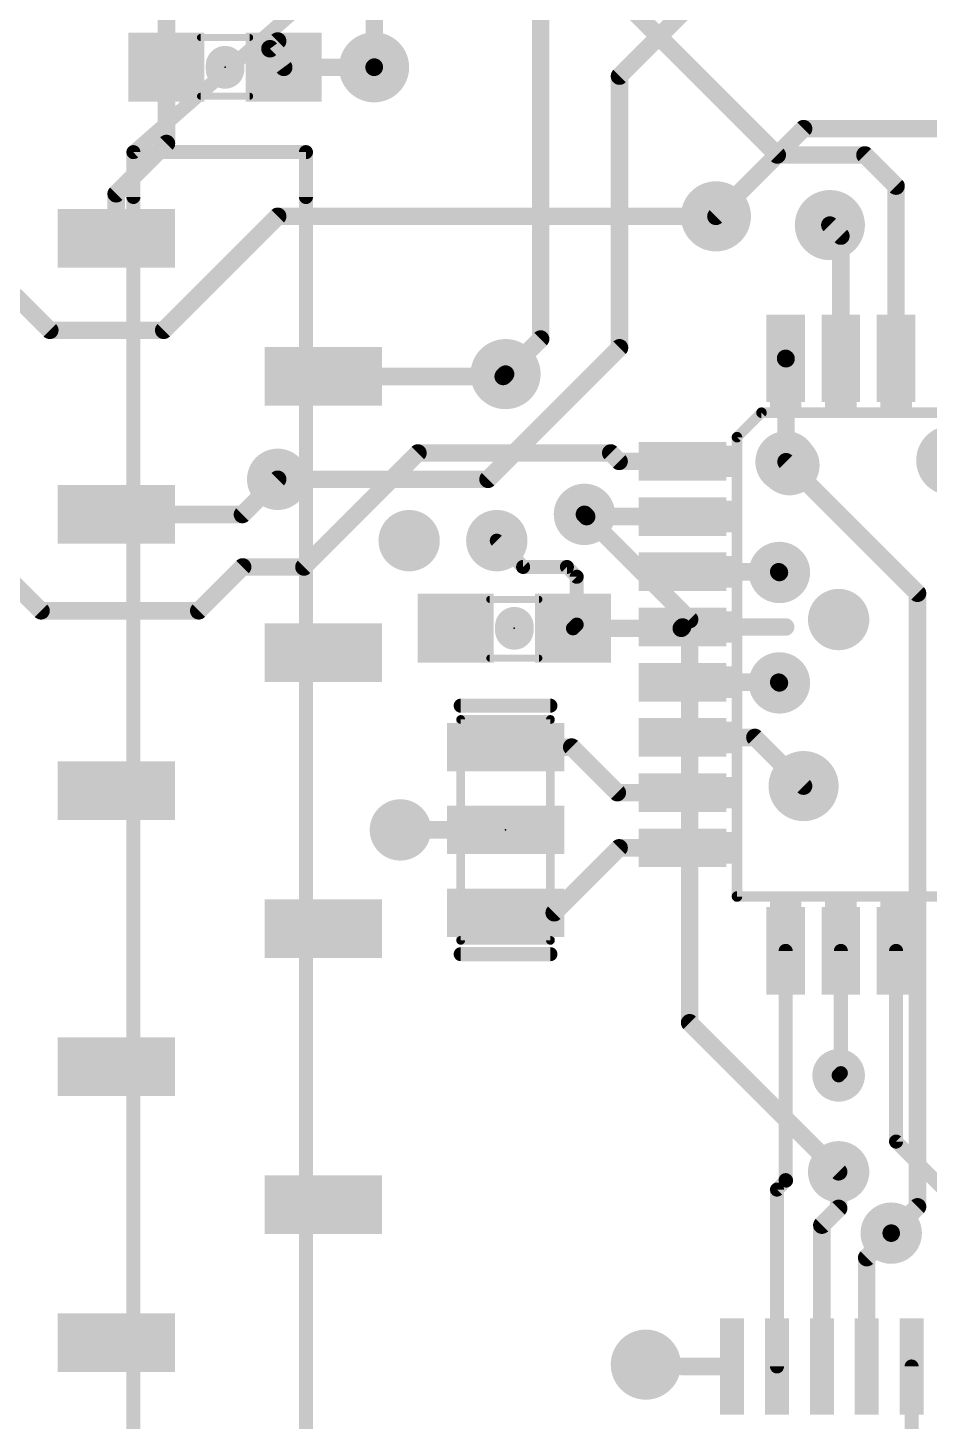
# Model space of a CAD drawing. Extents: x -27 to 95, y -17 to 50.
# Drawn here: x 33.21 to 46.27, y 18.1 to 38.29 of the extents above; entities that cross this region are included whole.
import ezdxf

# ---------------------------------------------------------------- set-up
doc = ezdxf.new("R2010")
doc.units = 0
for name, color, linetype in [('1', 12, 'CONTINUOUS'), ('16', 132, 'CONTINUOUS'), ('18', 110, 'CONTINUOUS'), ('21', 41, 'CONTINUOUS'), ('23', 53, 'CONTINUOUS'), ('51', 53, 'CONTINUOUS')]:
    doc.layers.add(name, color=color, linetype=linetype)

# ---------------------------------------------------------------- blocks, each defined once
blk = doc.blocks.new('RECT')
blk.add_solid([(-0.5, -0.5), (0.5, -0.5), (-0.5, 0.5), (0.5, 0.5)])
blk = doc.blocks.new('ROUNDV')
at = {"const_width": 0.5}
blk.add_lwpolyline([(0, -0.25, 1), (0, 0.25, 1), (0, -0.25)], format="xyb", dxfattribs=at)

msp = doc.modelspace()

# ---------------------------------------------------------------- linework, layer by layer
at = {"layer": '1'}
for points, const_width in [([(38.23, 40.132), (38.23, 37.722)], 0.254), ([(40.64, 39.878), (44.069, 36.449)], 0.254), ([(35.218, 37.719), (35.218, 38.774)], 0.254), ([(36.718, 37.988), (36.83, 38.1)], 0.254), ([(36.918, 37.719), (36.718, 37.988)], 0.254), ([(35.218, 37.719), (35.218, 36.615)], 0.254), ([(36.918, 37.719), (38.227, 37.719)], 0.254), ([(38.23, 37.722), (38.227, 37.719)], 0.254), ([(35.218, 36.615), (34.49, 35.887)], 0.254), ([(44.069, 36.449), (45.339, 36.449)], 0.254), ([(45.339, 36.449), (45.79, 35.998)], 0.254), ([(34.49, 35.24), (34.49, 35.887)], 0.254), ([(45.79, 33.5026), (45.79, 35.998)], 0.254), ([(36.83, 35.56), (35.179, 33.909)], 0.254), ([(43.18, 35.56), (36.83, 35.56)], 0.254), ([(44.99, 35.274), (44.831, 35.433)], 0.254), ([(44.99, 33.5026), (44.99, 35.274)], 0.254), ([(33.528, 33.909), (33.02, 34.417)], 0.254), ([(35.179, 33.909), (33.528, 33.909)], 0.254), ([(44.196, 33.4966), (44.19, 33.5026)], 0.254), ([(44.196, 32.004), (44.196, 33.4966)], 0.254), ([(37.49, 33.24), (40.098, 33.24)], 0.254), ([(40.098, 33.24), (40.132, 33.274)], 0.254), ([(38.862, 32.131), (37.211, 30.48)], 0.254), ([(41.656, 32.131), (38.862, 32.131)], 0.254), ([(41.777, 32.01), (41.656, 32.131)], 0.254), ([(42.6974, 32.01), (41.777, 32.01)], 0.254), ([(36.32, 31.24), (36.83, 31.75)], 0.254), ([(34.49, 31.24), (36.32, 31.24)], 0.254), ([(41.307, 31.21), (41.275, 31.242)], 0.254), ([(42.6974, 31.21), (41.307, 31.21)], 0.254), ([(40.386, 30.48), (40.005, 30.861)], 0.2032), ([(33.401, 29.845), (32.512, 30.734)], 0.254), ([(36.322, 30.48), (35.687, 29.845)], 0.254), ([(37.211, 30.48), (36.322, 30.48)], 0.254), ([(41.021, 30.48), (40.386, 30.48)], 0.2032), ([(41.163, 30.338), (41.021, 30.48)], 0.2032), ([(42.6974, 30.41), (44.09, 30.41)], 0.254), ([(44.09, 30.41), (44.1, 30.4)], 0.254), ([(41.163, 30.338), (41.163, 29.645)], 0.2032), ([(35.687, 29.845), (33.401, 29.845)], 0.254), ([(41.109, 29.591), (42.6784, 29.591)], 0.254), ([(41.163, 29.645), (41.109, 29.591)], 0.2032), ([(42.6784, 29.591), (42.6974, 29.61)], 0.254), ([(42.6974, 29.61), (44.19, 29.61)], 0.254), ([(42.6974, 28.81), (44.09, 28.81)], 0.254), ([(44.09, 28.81), (44.1, 28.8)], 0.254), ([(42.6974, 28.01), (43.745, 28.01)], 0.254), ([(43.745, 28.01), (44.45, 27.305)], 0.254), ([(40.132, 27.87), (41.091, 27.87)], 0.254), ([(41.091, 27.87), (41.751, 27.21)], 0.254), ([(42.6974, 27.21), (41.751, 27.21)], 0.254), ([(40.132, 26.67), (38.608, 26.67)], 0.254), ([(40.837, 25.47), (41.777, 26.41)], 0.254), ([(42.6974, 26.41), (41.777, 26.41)], 0.254), ([(40.132, 25.47), (40.837, 25.47)], 0.254), ([(44.19, 24.9174), (44.19, 21.596)], 0.2032), ([(44.99, 24.9174), (44.99, 23.146)], 0.2032), ([(45.79, 24.9174), (45.79, 22.155)], 0.2032), ([(44.99, 23.146), (44.958, 23.114)], 0.2032), ([(46.482, 21.463), (45.79, 22.155)], 0.2032), ([(44.958, 21.717), (44.958, 21.187)], 0.254), ([(44.065, 21.459), (44.196, 21.59)], 0.2032), ([(44.19, 21.596), (44.196, 21.59)], 0.2032), ([(44.065, 18.896), (44.065, 21.459)], 0.2032), ([(44.958, 21.187), (44.715, 20.944)], 0.254), ([(44.715, 18.896), (44.715, 20.944)], 0.254), ([(45.365, 20.473), (45.72, 20.828)], 0.254), ([(45.365, 18.896), (45.365, 20.473)], 0.254), ([(42.699, 18.896), (42.164, 18.923)], 0.254), ([(43.415, 18.896), (42.699, 18.896)], 0.254), ([(46.015, 18.896), (46.015, 17.694)], 0.2032)]:
    msp.add_lwpolyline(points, dxfattribs=dict(at, const_width=const_width))
for points, const_width in [([(36.8749, 38.0551, 1), (36.7851, 38.1449)], 0.127), ([(36.769, 38.0259, 1), (36.667, 37.9501)], 0.127), ([(36.6731, 38.0329, 1), (36.7629, 37.9431)], 0.127), ([(35.2815, 37.719, 1), (35.1545, 37.719)], 0.127), ([(35.1545, 37.719, 1), (35.2815, 37.719)], 0.127), ([(36.918, 37.7825, 1), (36.918, 37.6555)], 0.127), ([(36.867, 37.6811, 1), (36.969, 37.7569)], 0.127), ([(38.1821, 37.7639, 1), (38.2719, 37.6741)], 0.127), ([(38.1665, 37.722, 1), (38.2935, 37.722)], 0.127), ([(38.2749, 37.6771, 1), (38.1851, 37.7669)], 0.127), ([(38.227, 37.6555, 1), (38.227, 37.7825)], 0.127), ([(35.2629, 36.5701, 1), (35.1731, 36.6599)], 0.127), ([(35.1545, 36.615, 1), (35.2815, 36.615)], 0.127), ([(44.069, 36.5125, 1), (44.069, 36.3855)], 0.127), ([(44.0241, 36.4041, 1), (44.1139, 36.4939)], 0.127), ([(45.3839, 36.4939, 1), (45.2941, 36.4041)], 0.127), ([(45.339, 36.3855, 1), (45.339, 36.5125)], 0.127), ([(34.5535, 35.887, 1), (34.4265, 35.887)], 0.127), ([(34.4451, 35.9319, 1), (34.5349, 35.8421)], 0.127), ([(45.8535, 35.998, 1), (45.7265, 35.998)], 0.127), ([(45.7451, 35.9531, 1), (45.8349, 36.0429)], 0.127), ([(36.83, 35.6235, 1), (36.83, 35.4965)], 0.127), ([(36.8749, 35.5151, 1), (36.7851, 35.6049)], 0.127), ([(43.18, 35.4965, 1), (43.18, 35.6235)], 0.127), ([(44.8759, 35.4779, 1), (44.7861, 35.3881)], 0.127), ([(45.0535, 35.274, 1), (44.9265, 35.274)], 0.127), ([(44.9451, 35.2291, 1), (45.0349, 35.3189)], 0.127), ([(34.4265, 35.24, 1), (34.5535, 35.24)], 0.127), ([(33.528, 33.9725, 1), (33.528, 33.8455)], 0.127), ([(33.4831, 33.8641, 1), (33.5729, 33.9539)], 0.127), ([(35.1341, 33.9539, 1), (35.2239, 33.8641)], 0.127), ([(35.179, 33.8455, 1), (35.179, 33.9725)], 0.127), ([(44.2349, 33.5475, 1), (44.1451, 33.4577)], 0.127), ([(44.2595, 33.4966, 1), (44.1325, 33.4966)], 0.127), ([(44.1511, 33.4517, 1), (44.2409, 33.5415)], 0.127), ([(44.9265, 33.5026, 1), (45.0535, 33.5026)], 0.127), ([(45.7265, 33.5026, 1), (45.8535, 33.5026)], 0.127), ([(37.49, 33.3035, 1), (37.49, 33.1765)], 0.127), ([(40.0531, 33.2849, 1), (40.1429, 33.1951)], 0.127), ([(40.1769, 33.2291, 1), (40.0871, 33.3189)], 0.127), ([(40.098, 33.1765, 1), (40.098, 33.3035)], 0.127), ([(38.862, 32.1945, 1), (38.862, 32.0675)], 0.127), ([(38.9069, 32.0861, 1), (38.8171, 32.1759)], 0.127), ([(41.7009, 32.1759, 1), (41.6111, 32.0861)], 0.127), ([(41.656, 32.0675, 1), (41.656, 32.1945)], 0.127), ([(41.777, 32.0735, 1), (41.777, 31.9465)], 0.127), ([(41.7321, 31.9651, 1), (41.8219, 32.0549)], 0.127), ([(42.6974, 31.9465, 1), (42.6974, 32.0735)], 0.127), ([(44.1325, 32.004, 1), (44.2595, 32.004)], 0.127), ([(36.8749, 31.7051, 1), (36.7851, 31.7949)], 0.127), ([(34.49, 31.3035, 1), (34.49, 31.1765)], 0.127), ([(36.2751, 31.2849, 1), (36.3649, 31.1951)], 0.127), ([(36.32, 31.1765, 1), (36.32, 31.3035)], 0.127), ([(41.3199, 31.2869, 1), (41.2301, 31.1971)], 0.127), ([(41.307, 31.2735, 1), (41.307, 31.1465)], 0.127), ([(41.2621, 31.1651, 1), (41.3519, 31.2549)], 0.127), ([(42.6974, 31.1465, 1), (42.6974, 31.2735)], 0.127), ([(40.0409, 30.8969, 1), (39.9691, 30.8251)], 0.1016), ([(36.322, 30.5435, 1), (36.322, 30.4165)], 0.127), ([(36.3669, 30.4351, 1), (36.2771, 30.5249)], 0.127), ([(37.1661, 30.5249, 1), (37.2559, 30.4351)], 0.127), ([(37.211, 30.4165, 1), (37.211, 30.5435)], 0.127), ([(40.386, 30.5308, 1), (40.386, 30.4292)], 0.1016), ([(40.3501, 30.4441, 1), (40.4219, 30.5159)], 0.1016), ([(41.0569, 30.5159, 1), (40.9851, 30.4441)], 0.1016), ([(41.021, 30.4292, 1), (41.021, 30.5308)], 0.1016), ([(42.6974, 30.4735, 1), (42.6974, 30.3465)], 0.127), ([(44.1349, 30.4549, 1), (44.0451, 30.3651)], 0.127), ([(44.0551, 30.3551, 1), (44.1449, 30.4449)], 0.127), ([(44.09, 30.3465, 1), (44.09, 30.4735)], 0.127), ([(41.2138, 30.338, 1), (41.1122, 30.338)], 0.1016), ([(41.1271, 30.3021, 1), (41.1989, 30.3739)], 0.1016), ([(33.401, 29.9085, 1), (33.401, 29.7815)], 0.127), ([(33.3561, 29.8001, 1), (33.4459, 29.8899)], 0.127), ([(35.6421, 29.8899, 1), (35.7319, 29.8001)], 0.127), ([(35.687, 29.7815, 1), (35.687, 29.9085)], 0.127), ([(41.109, 29.6545, 1), (41.109, 29.5275)], 0.127), ([(41.0731, 29.6269, 1), (41.1449, 29.5551)], 0.1016), ([(41.1122, 29.645, 1), (41.2138, 29.645)], 0.1016), ([(41.1989, 29.6091, 1), (41.1271, 29.6809)], 0.1016), ([(42.6335, 29.6359, 1), (42.7233, 29.5461)], 0.127), ([(42.6974, 29.6735, 1), (42.6974, 29.5465)], 0.127), ([(42.7423, 29.5651, 1), (42.6525, 29.6549)], 0.127), ([(42.6784, 29.5275, 1), (42.6784, 29.6545)], 0.127), ([(44.19, 29.5465, 1), (44.19, 29.6735)], 0.127), ([(42.6974, 28.8735, 1), (42.6974, 28.7465)], 0.127), ([(44.1349, 28.8549, 1), (44.0451, 28.7651)], 0.127), ([(44.0551, 28.7551, 1), (44.1449, 28.8449)], 0.127), ([(44.09, 28.7465, 1), (44.09, 28.8735)], 0.127), ([(42.6974, 28.0735, 1), (42.6974, 27.9465)], 0.127), ([(43.7899, 28.0549, 1), (43.7001, 27.9651)], 0.127), ([(43.745, 27.9465, 1), (43.745, 28.0735)], 0.127), ([(40.132, 27.9335, 1), (40.132, 27.8065)], 0.127), ([(41.1359, 27.9149, 1), (41.0461, 27.8251)], 0.127), ([(41.091, 27.8065, 1), (41.091, 27.9335)], 0.127), ([(41.751, 27.2735, 1), (41.751, 27.1465)], 0.127), ([(41.7061, 27.1651, 1), (41.7959, 27.2549)], 0.127), ([(42.6974, 27.1465, 1), (42.6974, 27.2735)], 0.127), ([(44.4051, 27.2601, 1), (44.4949, 27.3499)], 0.127), ([(38.608, 26.7335, 1), (38.608, 26.6065)], 0.127), ([(40.132, 26.6065, 1), (40.132, 26.7335)], 0.127), ([(41.777, 26.4735, 1), (41.777, 26.3465)], 0.127), ([(41.8219, 26.3651, 1), (41.7321, 26.4549)], 0.127), ([(42.6974, 26.3465, 1), (42.6974, 26.4735)], 0.127), ([(40.132, 25.5335, 1), (40.132, 25.4065)], 0.127), ([(40.7921, 25.5149, 1), (40.8819, 25.4251)], 0.127), ([(40.837, 25.4065, 1), (40.837, 25.5335)], 0.127), ([(44.2408, 24.9174, 1), (44.1392, 24.9174)], 0.1016), ([(45.0408, 24.9174, 1), (44.9392, 24.9174)], 0.1016), ([(45.8408, 24.9174, 1), (45.7392, 24.9174)], 0.1016), ([(45.0259, 23.1101, 1), (44.9541, 23.1819)], 0.1016), ([(44.9221, 23.1499, 1), (44.9939, 23.0781)], 0.1016), ([(44.9392, 23.146, 1), (45.0408, 23.146)], 0.1016), ([(45.8259, 22.1909, 1), (45.7541, 22.1191)], 0.1016), ([(45.7392, 22.155, 1), (45.8408, 22.155)], 0.1016), ([(45.0215, 21.717, 1), (44.8945, 21.717)], 0.127), ([(44.2259, 21.6319, 1), (44.1541, 21.5601)], 0.1016), ([(44.1392, 21.596, 1), (44.2408, 21.596)], 0.1016), ([(44.2319, 21.5541, 1), (44.1601, 21.6259)], 0.1016), ([(44.1601, 21.5541, 1), (44.2319, 21.6259)], 0.1016), ([(44.1158, 21.459, 1), (44.0142, 21.459)], 0.1016), ([(44.0291, 21.4949, 1), (44.1009, 21.4231)], 0.1016), ([(44.8945, 21.187, 1), (45.0215, 21.187)], 0.127), ([(45.0029, 21.1421, 1), (44.9131, 21.2319)], 0.127), ([(44.7785, 20.944, 1), (44.6515, 20.944)], 0.127), ([(44.6701, 20.9889, 1), (44.7599, 20.8991)], 0.127), ([(45.7649, 20.7831, 1), (45.6751, 20.8729)], 0.127), ([(45.4285, 20.473, 1), (45.3015, 20.473)], 0.127), ([(45.3201, 20.5179, 1), (45.4099, 20.4281)], 0.127), ([(42.1672, 18.9864, 1), (42.1608, 18.8596)], 0.127), ([(42.699, 18.9595, 1), (42.699, 18.8325)], 0.127), ([(42.6958, 18.8326, 1), (42.7022, 18.9594)], 0.127), ([(43.415, 18.8325, 1), (43.415, 18.9595)], 0.127), ([(46.0658, 18.896, 1), (45.9642, 18.896)], 0.1016), ([(44.0142, 18.896, 1), (44.1158, 18.896)], 0.1016), ([(44.6515, 18.896, 1), (44.7785, 18.896)], 0.127), ([(45.3015, 18.896, 1), (45.4285, 18.896)], 0.127)]:
    msp.add_lwpolyline(points, format="xyb", dxfattribs=dict(at, const_width=const_width))
at = {"layer": '16', "const_width": 0.254}
for points in [[(40.64, 43.053), (40.64, 33.782)], [(43.561, 39.37), (41.783, 37.592)], [(41.783, 37.592), (41.783, 33.655)], [(44.45, 36.83), (43.18, 35.56)], [(46.99, 36.83), (44.45, 36.83)], [(41.783, 33.655), (39.878, 31.75)], [(40.64, 33.782), (40.132, 33.274)], [(46.101, 30.099), (44.196, 32.004)], [(39.878, 31.75), (36.83, 31.75)], [(41.275, 31.242), (42.799, 29.718)], [(46.101, 21.209), (46.101, 30.099)], [(42.799, 29.718), (42.799, 23.876)], [(42.799, 23.876), (44.958, 21.717)], [(45.72, 20.828), (46.101, 21.209)]]:
    msp.add_lwpolyline(points, dxfattribs=at)
at = {"layer": '16', "const_width": 0.127}
for points in [[(41.8465, 37.592, 1), (41.7195, 37.592)], [(41.7381, 37.6369, 1), (41.8279, 37.5471)], [(44.45, 36.8935, 1), (44.45, 36.7665)], [(44.4949, 36.7851, 1), (44.4051, 36.8749)], [(43.1351, 35.6049, 1), (43.2249, 35.5151)], [(40.5765, 33.782, 1), (40.7035, 33.782)], [(40.6849, 33.7371, 1), (40.5951, 33.8269)], [(41.7195, 33.655, 1), (41.8465, 33.655)], [(41.8279, 33.6101, 1), (41.7381, 33.6999)], [(40.0871, 33.3189, 1), (40.1769, 33.2291)], [(44.2409, 32.0489, 1), (44.1511, 31.9591)], [(36.83, 31.8135, 1), (36.83, 31.6865)], [(39.8331, 31.7949, 1), (39.9229, 31.7051)], [(39.878, 31.6865, 1), (39.878, 31.8135)], [(41.3199, 31.2869, 1), (41.2301, 31.1971)], [(46.1645, 30.099, 1), (46.0375, 30.099)], [(46.0561, 30.0541, 1), (46.1459, 30.1439)], [(42.8625, 29.718, 1), (42.7355, 29.718)], [(42.7541, 29.6731, 1), (42.8439, 29.7629)], [(42.8439, 23.9209, 1), (42.7541, 23.8311)], [(42.7355, 23.876, 1), (42.8625, 23.876)], [(44.9131, 21.6721, 1), (45.0029, 21.7619)], [(46.0375, 21.209, 1), (46.1645, 21.209)], [(46.1459, 21.1641, 1), (46.0561, 21.2539)], [(45.6751, 20.8729, 1), (45.7649, 20.7831)]]:
    msp.add_lwpolyline(points, format="xyb", dxfattribs=at)
at = {"layer": '21'}
for points, const_width in [([(34.74, 36.49), (41.99, 42.84)], 0.2032), ([(36.068, 37.7495), (36.068, 37.6885)], 0.5588), ([(37.24, 36.49), (34.74, 36.49)], 0.2032), ([(34.74, 36.49), (34.74, 35.84)], 0.2032), ([(37.24, 35.84), (37.24, 36.49)], 0.2032), ([(43.84, 32.715), (43.485, 32.36)], 0.1524), ([(43.84, 32.715), (50.495, 32.715)], 0.1524), ([(43.485, 25.705), (43.485, 32.36)], 0.1524), ([(40.259, 29.5605), (40.259, 29.6215)], 0.5588), ([(39.482, 28.47), (40.782, 28.47)], 0.2032), ([(50.495, 25.705), (43.485, 25.705)], 0.1524), ([(40.782, 24.87), (39.482, 24.87)], 0.2032)]:
    msp.add_lwpolyline(points, dxfattribs=dict(at, const_width=const_width))
for points, const_width in [([(36.2077, 37.7495, 1), (35.9283, 37.7495)], 0.2794), ([(35.9283, 37.6885, 1), (36.2077, 37.6885)], 0.2794), ([(34.74, 36.5408, 1), (34.74, 36.4392)], 0.1016), ([(34.7908, 36.49, 1), (34.6892, 36.49)], 0.1016), ([(34.7065, 36.5282, 1), (34.7735, 36.4518)], 0.1016), ([(37.2908, 36.49, 1), (37.1892, 36.49)], 0.1016), ([(37.24, 36.4392, 1), (37.24, 36.5408)], 0.1016), ([(34.6892, 35.84, 1), (34.7908, 35.84)], 0.1016), ([(37.1892, 35.84, 1), (37.2908, 35.84)], 0.1016), ([(43.84, 32.7531, 1), (43.84, 32.6769)], 0.0762), ([(43.8669, 32.6881, 1), (43.8131, 32.7419)], 0.0762), ([(43.5231, 32.36, 1), (43.4469, 32.36)], 0.0762), ([(43.4581, 32.3869, 1), (43.5119, 32.3331)], 0.0762), ([(44.2468, 31.594, 1), (44.2468, 32.3124, 1), (44.2468, 31.594)], 0.1524), ([(40.3987, 29.6215, 1), (40.1193, 29.6215)], 0.2794), ([(40.1193, 29.5605, 1), (40.3987, 29.5605)], 0.2794), ([(39.482, 28.5208, 1), (39.482, 28.4192)], 0.1016), ([(40.782, 28.4192, 1), (40.782, 28.5208)], 0.1016), ([(43.485, 25.7431, 1), (43.485, 25.6669)], 0.0762), ([(43.4469, 25.705, 1), (43.5231, 25.705)], 0.0762), ([(39.482, 24.9208, 1), (39.482, 24.8192)], 0.1016), ([(40.782, 24.8192, 1), (40.782, 24.9208)], 0.1016)]:
    msp.add_lwpolyline(points, format="xyb", dxfattribs=dict(at, const_width=const_width))
at = {"layer": '23'}
for p in [(36.068, 37.719), (40.259, 29.591), (40.132, 26.67)]:
    msp.add_point(p, dxfattribs=at)
at = {"layer": '51'}
for points, const_width in [([(35.712, 38.151), (36.424, 38.151)], 0.1016), ([(35.712, 37.3), (36.424, 37.3)], 0.1016), ([(34.74, 15.99), (34.74, 36.49)], 0.2032), ([(34.74, 36.49), (37.24, 36.49)], 0.2032), ([(37.24, 36.49), (37.24, 15.99)], 0.2032), ([(40.615, 30.01), (39.903, 30.01)], 0.1016), ([(40.615, 29.159), (39.903, 29.159)], 0.1016), ([(39.482, 25.07), (39.482, 28.27)], 0.127), ([(39.482, 28.27), (40.782, 28.27)], 0.127), ([(40.782, 28.27), (40.782, 25.07)], 0.127), ([(40.782, 25.07), (39.482, 25.07)], 0.127)]:
    msp.add_lwpolyline(points, dxfattribs=dict(at, const_width=const_width))
for points, const_width in [([(35.712, 38.1764, 1), (35.712, 38.1256)], 0.0508), ([(36.424, 38.1256, 1), (36.424, 38.1764)], 0.0508), ([(35.712, 37.3254, 1), (35.712, 37.2746)], 0.0508), ([(36.424, 37.2746, 1), (36.424, 37.3254)], 0.0508), ([(34.7908, 36.49, 1), (34.6892, 36.49)], 0.1016), ([(34.74, 36.5408, 1), (34.74, 36.4392)], 0.1016), ([(37.2908, 36.49, 1), (37.1892, 36.49)], 0.1016), ([(37.24, 36.4392, 1), (37.24, 36.5408)], 0.1016), ([(39.903, 30.0354, 1), (39.903, 29.9846)], 0.0508), ([(40.615, 29.9846, 1), (40.615, 30.0354)], 0.0508), ([(39.903, 29.1844, 1), (39.903, 29.1336)], 0.0508), ([(40.615, 29.1336, 1), (40.615, 29.1844)], 0.0508), ([(39.5138, 28.27, 1), (39.4502, 28.27)], 0.0635), ([(39.482, 28.3018, 1), (39.482, 28.2383)], 0.0635), ([(40.8138, 28.27, 1), (40.7503, 28.27)], 0.0635), ([(40.782, 28.2383, 1), (40.782, 28.3018)], 0.0635), ([(39.4502, 25.07, 1), (39.5138, 25.07)], 0.0635), ([(39.482, 25.1017, 1), (39.482, 25.0383)], 0.0635), ([(40.7503, 25.07, 1), (40.8138, 25.07)], 0.0635), ([(40.782, 25.0383, 1), (40.782, 25.1017)], 0.0635)]:
    msp.add_lwpolyline(points, format="xyb", dxfattribs=dict(at, const_width=const_width))

# ---------------------------------------------------------------- block references
at = {"layer": '1', "xscale": 1.1}
for p in [(35.218, 37.719), (36.918, 37.719)]:
    msp.add_blockref('RECT', p, dxfattribs=at)
at = {"layer": '1', "yscale": 1.7}
for p, xscale, rotation in [((34.49, 35.24), 0.85, 90), ((37.49, 33.24), 0.85, 90), ((34.49, 31.24), 0.85, 90), ((37.49, 29.24), 0.85, 90), ((40.132, 27.87), 0.7, 270), ((34.49, 27.24), 0.85, 90), ((40.132, 26.67), 0.7, 270), ((37.49, 25.24), 0.85, 90), ((40.132, 25.47), 0.7, 270), ((34.49, 23.24), 0.85, 90), ((37.49, 21.24), 0.85, 90), ((34.49, 19.24), 0.85, 90)]:
    msp.add_blockref('RECT', p, dxfattribs=dict(at, xscale=xscale, rotation=rotation))
at = {"layer": '1'}
for p, xscale, yscale in [((44.19, 33.5026), 0.5588, 1.27), ((44.99, 33.5026), 0.5588, 1.27), ((45.79, 33.5026), 0.5588, 1.27), ((42.6974, 32.01), 1.27, 0.5588), ((42.6974, 31.21), 1.27, 0.5588), ((42.6974, 30.41), 1.27, 0.5588), ((42.6974, 29.61), 1.27, 0.5588), ((42.6974, 28.81), 1.27, 0.5588), ((42.6974, 28.01), 1.27, 0.5588), ((42.6974, 27.21), 1.27, 0.5588), ((42.6974, 26.41), 1.27, 0.5588), ((44.19, 24.9174), 0.5588, 1.27), ((44.99, 24.9174), 0.5588, 1.27), ((45.79, 24.9174), 0.5588, 1.27), ((43.415, 18.896), 0.348, 1.397), ((44.065, 18.896), 0.348, 1.397), ((44.715, 18.896), 0.348, 1.397), ((45.365, 18.896), 0.348, 1.397), ((46.015, 18.896), 0.348, 1.397)]:
    msp.add_blockref('RECT', p, dxfattribs=dict(at, xscale=xscale, yscale=yscale))
at = {"layer": '1', "xscale": 1.1, "rotation": 180}
for p in [(39.409, 29.591), (41.109, 29.591)]:
    msp.add_blockref('RECT', p, dxfattribs=at)
at = {"layer": '18'}
for p, xscale, yscale in [((38.227, 37.719), 1.016, 1.016), ((38.227, 37.719), 1.016, 1.016), ((43.18, 35.56), 1.016, 1.016), ((43.18, 35.56), 1.016, 1.016), ((44.831, 35.433), 1.016, 1.016), ((44.831, 35.433), 1.016, 1.016), ((40.132, 33.274), 1.016, 1.016), ((40.132, 33.274), 1.016, 1.016), ((46.59, 32.023), 1.016, 1.016), ((46.59, 32.023), 1.016, 1.016), ((44.196, 32.004), 0.889, 0.889), ((44.196, 32.004), 0.889, 0.889), ((36.83, 31.75), 0.889, 0.889), ((36.83, 31.75), 0.889, 0.889), ((41.275, 31.242), 0.889, 0.889), ((41.275, 31.242), 0.889, 0.889), ((38.735, 30.861), 0.889, 0.889), ((38.735, 30.861), 0.889, 0.889), ((40.005, 30.861), 0.889, 0.889), ((40.005, 30.861), 0.889, 0.889), ((44.1, 30.4), 0.889, 0.889), ((44.1, 30.4), 0.889, 0.889), ((44.958, 29.718), 0.889, 0.889), ((44.958, 29.718), 0.889, 0.889), ((44.1, 28.8), 0.889, 0.889), ((44.1, 28.8), 0.889, 0.889), ((44.45, 27.305), 1.016, 1.016), ((44.45, 27.305), 1.016, 1.016), ((38.608, 26.67), 0.889, 0.889), ((38.608, 26.67), 0.889, 0.889), ((44.958, 23.114), 0.762, 0.762), ((44.958, 23.114), 0.762, 0.762), ((44.958, 21.717), 0.889, 0.889), ((44.958, 21.717), 0.889, 0.889), ((45.72, 20.828), 0.889, 0.889), ((45.72, 20.828), 0.889, 0.889), ((42.164, 18.923), 1.016, 1.016), ((42.164, 18.923), 1.016, 1.016)]:
    msp.add_blockref('ROUNDV', p, dxfattribs=dict(at, xscale=xscale, yscale=yscale))
at = {"layer": '51'}
for p, xscale, yscale in [((35.4798, 37.7241), 0.5001, 0.95), ((36.6483, 37.7241), 0.5001, 0.95), ((44.19, 33.2613), 0.4572, 0.9906), ((44.99, 33.2613), 0.4572, 0.9906), ((45.79, 33.2613), 0.4572, 0.9906), ((42.9387, 32.01), 0.9906, 0.4572), ((42.9387, 31.21), 0.9906, 0.4572), ((42.9387, 30.41), 0.9906, 0.4572), ((42.9387, 29.61), 0.9906, 0.4572), ((42.9387, 28.81), 0.9906, 0.4572), ((42.9387, 28.01), 0.9906, 0.4572), ((42.9387, 27.21), 0.9906, 0.4572), ((42.9387, 26.41), 0.9906, 0.4572), ((44.19, 25.1587), 0.4572, 0.9906), ((44.99, 25.1587), 0.4572, 0.9906), ((45.79, 25.1587), 0.4572, 0.9906)]:
    msp.add_blockref('RECT', p, dxfattribs=dict(at, xscale=xscale, yscale=yscale))
at = {"layer": '51', "xscale": 0.5001, "yscale": 0.95, "rotation": 180}
for p in [(39.6788, 29.5859), (40.8471, 29.5859)]:
    msp.add_blockref('RECT', p, dxfattribs=at)

doc.saveas('drawing.dxf')
